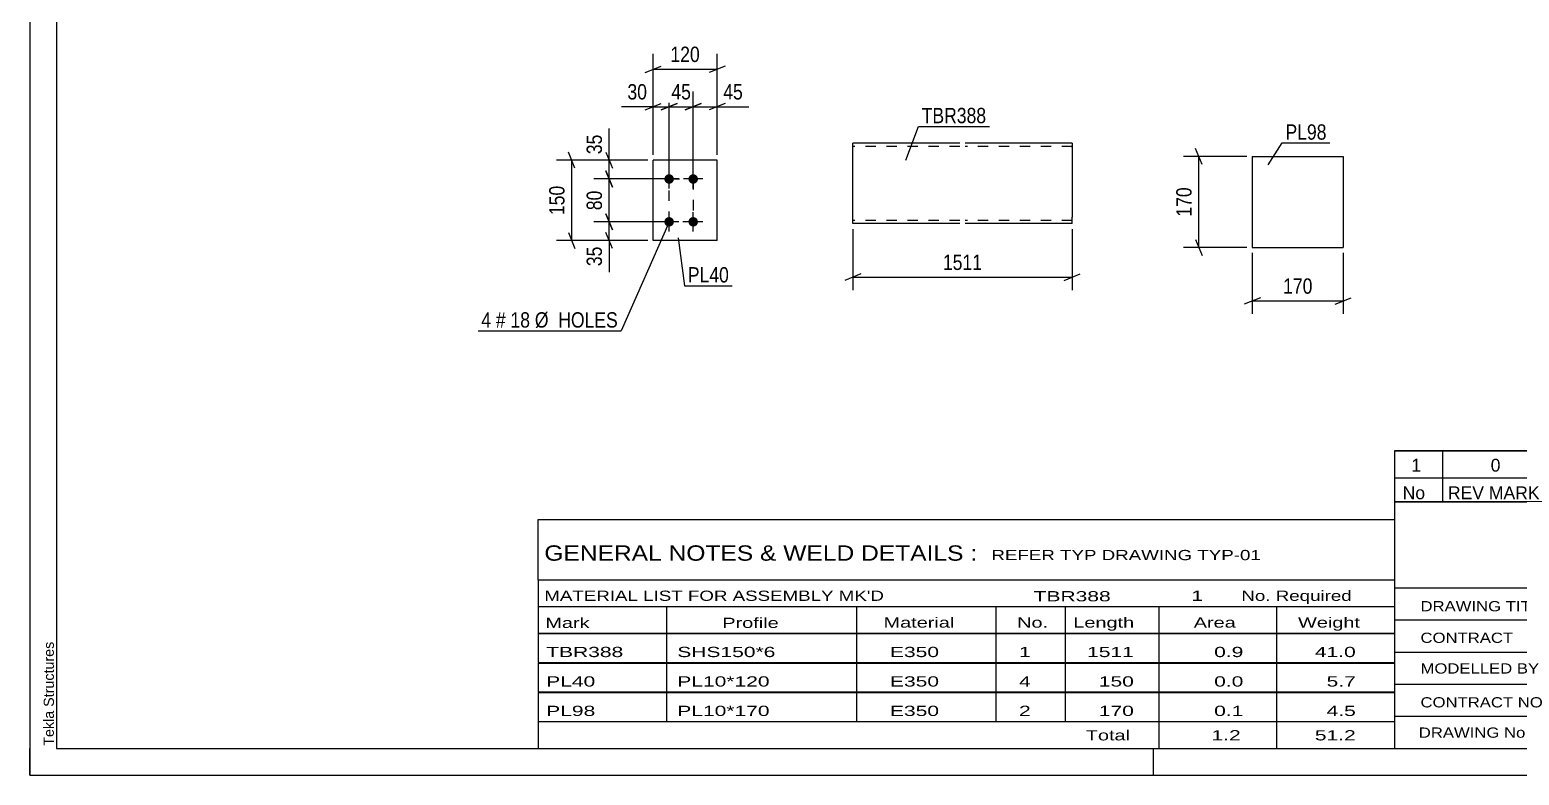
# Model space of a CAD drawing. Header units: millimetres. Extents: x 0 to 420, y 0 to 297.
# Drawn here: x 0 to 278.3, y 0 to 139.2 of the extents above; entities that cross this region are included whole.
import ezdxf

# ---------------------------------------------------------------- set-up
doc = ezdxf.new("R2010")
doc.units = ezdxf.units.MM
doc.linetypes.add('DXK_LINE_DOT2', pattern=[3.9198, 1.9599, -1.9599])
doc.styles.add('Arial', font='ARIAL.TTF', dxfattribs={"height": 0.2})
doc.styles.add('Arial Narrow', font='ARIALN.TTF', dxfattribs={"height": 0.2})

# ---------------------------------------------------------------- blocks, each defined once
blk = doc.blocks.new('Unknown-580569984-1163')
at = {"color": 5, "linetype": 'Continuous'}
for p, q in [((0, 297), (0, 0)), ((5, 292), (5, 5)), ((0, 0), (0, 5)), ((5, 5), (415, 5)), ((210, 0), (210, 5)), ((0, 0), (420, 0))]:
    blk.add_line(p, q, dxfattribs=at)
at = {"color": 174, "linetype": 'Continuous', "style": 'Arial'}
blk.add_text('Tekla Structures', height=1.9102, rotation=90, dxfattribs=at).set_placement((4.5, 5.5))
blk = doc.blocks.new('Bolt-580569984-1444 - 1410')
at = {"linetype": 'Continuous'}
for points in [[(119.47, 110.45, -1), (119.47, 112.25, -1)], [(123.97, 110.45, -1), (123.97, 112.25, -1)], [(119.47, 102.45, -1), (119.47, 104.25, -1)], [(123.97, 102.45, -1), (123.97, 104.25, -1)]]:
    blk.add_hatch(color=1, dxfattribs=at).paths.add_polyline_path(points)
at = {"color": 1, "linetype": 'Continuous'}
for p, q in [((121.27, 111.35), (117.67, 111.35)), ((119.47, 109.55), (119.47, 113.15)), ((125.77, 111.35), (122.17, 111.35)), ((123.97, 109.55), (123.97, 113.15)), ((121.27, 103.35), (117.67, 103.35)), ((119.47, 101.55), (119.47, 105.15)), ((125.77, 103.35), (122.17, 103.35)), ((123.97, 101.55), (123.97, 105.15))]:
    blk.add_line(p, q, dxfattribs=at)
blk = doc.blocks.new('Part-580569984-1459 - 1410')
at = {"color": 2, "linetype": 'Continuous'}
for p, q in [((128.47, 114.85), (116.47, 114.85)), ((116.47, 99.85), (116.47, 114.85)), ((128.47, 99.85), (128.47, 114.85)), ((128.47, 99.85), (116.47, 99.85))]:
    blk.add_line(p, q, dxfattribs=at)
blk = doc.blocks.new('Part-580569984-1390 - 1374')
at = {"color": 2, "linetype": 'Continuous'}
for p, q in [((228.45, 115.57), (228.45, 98.57)), ((228.45, 115.57), (245.45, 115.57)), ((245.45, 115.57), (245.45, 98.57)), ((228.45, 98.57), (245.45, 98.57))]:
    blk.add_line(p, q, dxfattribs=at)
blk = doc.blocks.new('Part-580569984-1273 - 1255')
at = {"color": 2, "linetype": 'Continuous'}
for p, q in [((173.8, 118.01), (153.8, 118.01)), ((153.8, 103.1), (153.8, 118.01)), ((194.8, 118.01), (174.8, 118.01)), ((194.8, 118.01), (194.8, 104.21)), ((153.8, 103.01), (153.8, 103.1)), ((173.8, 103.01), (153.8, 103.01)), ((194.8, 103.01), (174.8, 103.01)), ((194.8, 103.01), (194.8, 104.21))]:
    blk.add_line(p, q, dxfattribs=at)
at = {"color": 7, "linetype": 'DXK_LINE_DOT2'}
for p, q in [((173.8, 117.41), (153.8, 117.41)), ((194.8, 117.41), (174.8, 117.41)), ((194.8, 117.41), (194.8, 117.37)), ((194.8, 117.37), (194.8, 117.41)), ((194.8, 117.27), (194.8, 117.37)), ((194.8, 117.37), (194.8, 117.27)), ((153.8, 103.61), (153.8, 103.66)), ((173.8, 103.61), (153.8, 103.61)), ((194.8, 103.61), (174.8, 103.61)), ((194.8, 103.66), (194.8, 103.98)), ((194.8, 103.61), (194.8, 103.66))]:
    blk.add_line(p, q, dxfattribs=at)
blk = doc.blocks.new('Rectangle-580569984-1568 - 1410')
at = {"color": 1, "linetype": 'DXK_LINE_DOT2'}
blk.add_lwpolyline([(119.47, 111.35), (123.97, 111.35), (123.97, 103.35), (119.47, 103.35), (119.47, 111.35)], close=True, dxfattribs=at)
blk = doc.blocks.new('StraightDimension-580569984-1474 - 1410')
at = {"color": 7, "linetype": 'Continuous'}
for p, q in [((118.47, 111.35), (105.42, 111.35)), ((107.67, 112.85), (108.87, 109.85)), ((108.27, 103.35), (108.27, 111.35)), ((118.47, 103.35), (105.42, 103.35)), ((108.87, 101.85), (107.67, 104.85))]:
    blk.add_line(p, q, dxfattribs=at)
at = {"color": 0}
blk.add_wipeout([(107.52, 109.78), (103.32, 109.78), (103.32, 104.92), (107.52, 104.92)], dxfattribs=at)
at = {"color": 3, "style": 'Arial Narrow'}
blk.add_text('80', height=2.863, rotation=90.0002, dxfattribs=at).set_placement((106.92, 105.52))
blk = doc.blocks.new('StraightDimension-580569984-1484 - 1410')
at = {"color": 7, "linetype": 'Continuous'}
for p, q in [((118.47, 103.35), (105.42, 103.35)), ((107.67, 104.85), (108.87, 101.85)), ((108.27, 99.85), (108.27, 103.35)), ((108.87, 98.35), (107.67, 101.35)), ((115.47, 99.85), (105.42, 99.85))]:
    blk.add_line(p, q, dxfattribs=at)
at = {"color": 0}
blk.add_wipeout([(107.52, 99.33), (103.32, 99.33), (103.32, 94.47), (107.52, 94.47)], dxfattribs=at)
at = {"color": 7, "linetype": 'Continuous'}
blk.add_line((108.27, 99.85), (108.27, 93.95), dxfattribs=at)
blk.add_line((108.27, 99.85), (108.27, 93.95), dxfattribs=at)
at = {"color": 3, "style": 'Arial Narrow'}
blk.add_text('35', height=2.863, rotation=90.0002, dxfattribs=at).set_placement((106.92, 95.07))
blk = doc.blocks.new('StraightDimension-580569984-1461 - 1410')
at = {"color": 7, "linetype": 'Continuous'}
for p, q in [((115.47, 114.85), (105.42, 114.85)), ((107.67, 116.35), (108.87, 113.35)), ((108.27, 111.35), (108.27, 114.85)), ((118.47, 111.35), (105.42, 111.35)), ((108.87, 109.85), (107.67, 112.85))]:
    blk.add_line(p, q, dxfattribs=at)
at = {"color": 0}
blk.add_wipeout([(107.52, 120.23), (103.32, 120.23), (103.32, 115.38), (107.52, 115.38)], dxfattribs=at)
at = {"color": 7, "linetype": 'Continuous'}
blk.add_line((108.27, 114.85), (108.27, 120.76), dxfattribs=at)
blk.add_line((108.27, 114.85), (108.27, 120.76), dxfattribs=at)
at = {"color": 3, "style": 'Arial Narrow'}
blk.add_text('35', height=2.863, rotation=90.0002, dxfattribs=at).set_placement((106.92, 115.98))
blk = doc.blocks.new('StraightDimension-580569984-1498 - 1410')
at = {"color": 7, "linetype": 'Continuous'}
for p, q in [((115.47, 114.85), (98.42, 114.85)), ((101.87, 113.35), (100.67, 116.35)), ((101.27, 99.85), (101.27, 114.85)), ((100.67, 101.35), (101.87, 98.35)), ((115.47, 99.85), (98.42, 99.85))]:
    blk.add_line(p, q, dxfattribs=at)
at = {"color": 0}
blk.add_wipeout([(100.52, 110.69), (96.32, 110.69), (96.32, 104.01), (100.52, 104.01)], dxfattribs=at)
at = {"color": 3, "style": 'Arial Narrow'}
blk.add_text('150', height=2.863, rotation=90.0002, dxfattribs=at).set_placement((99.92, 104.61))
blk = doc.blocks.new('StraightDimension-580569984-1515 - 1410')
at = {"color": 7, "linetype": 'Continuous'}
for p, q in [((114.97, 124.25), (117.97, 125.45)), ((116.47, 115.85), (116.47, 127.7)), ((120.97, 125.45), (117.97, 124.25)), ((119.47, 112.35), (119.47, 127.7)), ((116.47, 124.85), (119.47, 124.85))]:
    blk.add_line(p, q, dxfattribs=at)
at = {"color": 0}
blk.add_wipeout([(115.94, 125.6), (115.94, 129.8), (111.08, 129.8), (111.08, 125.6)], dxfattribs=at)
at = {"color": 7, "linetype": 'Continuous'}
blk.add_line((116.47, 124.85), (110.56, 124.85), dxfattribs=at)
blk.add_line((116.47, 124.85), (110.56, 124.85), dxfattribs=at)
at = {"color": 3, "style": 'Arial Narrow'}
blk.add_text('30', height=2.863, dxfattribs=at).set_placement((111.68, 126.2))
blk = doc.blocks.new('StraightDimension-580569984-1528 - 1410')
at = {"color": 7, "linetype": 'Continuous'}
for p, q in [((117.97, 124.25), (120.97, 125.45)), ((119.47, 112.35), (119.47, 127.7)), ((125.47, 125.45), (122.47, 124.25)), ((123.97, 112.35), (123.97, 127.7)), ((119.47, 124.85), (123.97, 124.85))]:
    blk.add_line(p, q, dxfattribs=at)
at = {"color": 0}
blk.add_wipeout([(124.14, 125.6), (124.14, 129.8), (119.29, 129.8), (119.29, 125.6)], dxfattribs=at)
at = {"color": 3, "style": 'Arial Narrow'}
blk.add_text('45', height=2.863, dxfattribs=at).set_placement((119.89, 126.2))
blk = doc.blocks.new('StraightDimension-580569984-1538 - 1410')
at = {"color": 7, "linetype": 'Continuous'}
for p, q in [((122.47, 124.25), (125.47, 125.45)), ((123.97, 112.35), (123.97, 127.7)), ((129.97, 125.45), (126.97, 124.25)), ((128.47, 115.85), (128.47, 127.7)), ((123.97, 124.85), (128.47, 124.85))]:
    blk.add_line(p, q, dxfattribs=at)
at = {"color": 0}
blk.add_wipeout([(133.85, 125.6), (133.85, 129.8), (128.99, 129.8), (128.99, 125.6)], dxfattribs=at)
at = {"color": 7, "linetype": 'Continuous'}
blk.add_line((128.47, 124.85), (134.37, 124.85), dxfattribs=at)
blk.add_line((128.47, 124.85), (134.37, 124.85), dxfattribs=at)
at = {"color": 3, "style": 'Arial Narrow'}
blk.add_text('45', height=2.863, dxfattribs=at).set_placement((129.59, 126.2))
blk = doc.blocks.new('StraightDimension-580569984-1552 - 1410')
at = {"color": 7, "linetype": 'Continuous'}
for p, q in [((116.47, 115.85), (116.47, 134.7)), ((128.47, 115.85), (128.47, 134.7)), ((114.97, 131.25), (117.97, 132.45)), ((116.47, 131.85), (128.47, 131.85)), ((129.97, 132.45), (126.97, 131.25))]:
    blk.add_line(p, q, dxfattribs=at)
at = {"color": 0}
blk.add_wipeout([(125.81, 132.6), (125.81, 136.8), (119.12, 136.8), (119.12, 132.6)], dxfattribs=at)
at = {"color": 3, "style": 'Arial Narrow'}
blk.add_text('120', height=2.863, dxfattribs=at).set_placement((119.72, 133.2))
blk = doc.blocks.new('StraightDimension-580569984-1392 - 1374')
at = {"color": 7, "linetype": 'Continuous'}
for p, q in [((228.45, 97.57), (228.45, 86.17)), ((245.45, 97.57), (245.45, 86.17)), ((229.95, 89.17), (226.95, 87.97)), ((243.95, 87.97), (246.95, 89.17)), ((228.45, 88.57), (245.45, 88.57))]:
    blk.add_line(p, q, dxfattribs=at)
at = {"color": 0}
blk.add_wipeout([(240.29, 89.32), (240.29, 93.52), (233.61, 93.52), (233.61, 89.32)], dxfattribs=at)
at = {"color": 3, "style": 'Arial Narrow'}
blk.add_text('170', height=2.863, dxfattribs=at).set_placement((234.21, 89.92))
blk = doc.blocks.new('StraightDimension-580569984-1397 - 1374')
at = {"color": 7, "linetype": 'Continuous'}
for p, q in [((219.05, 114.07), (217.85, 117.07)), ((227.45, 115.57), (215.6, 115.57)), ((218.45, 98.57), (218.45, 115.57)), ((227.45, 98.57), (215.6, 98.57)), ((217.85, 100.07), (219.05, 97.07))]:
    blk.add_line(p, q, dxfattribs=at)
at = {"color": 0}
blk.add_wipeout([(217.7, 110.41), (213.5, 110.41), (213.5, 103.72), (217.7, 103.72)], dxfattribs=at)
at = {"color": 3, "style": 'Arial Narrow'}
blk.add_text('170', height=2.863, rotation=90.0002, dxfattribs=at).set_placement((217.1, 104.32))
blk = doc.blocks.new('StraightDimension-580569984-1353 - 1255')
at = {"color": 7, "linetype": 'Continuous'}
for p, q in [((153.8, 102.01), (153.8, 90.61)), ((194.8, 102.01), (194.8, 90.61)), ((155.3, 93.61), (152.3, 92.41)), ((153.8, 93.01), (194.8, 93.01)), ((193.3, 92.41), (196.3, 93.61))]:
    blk.add_line(p, q, dxfattribs=at)
at = {"color": 0}
blk.add_wipeout([(178.56, 93.76), (178.56, 97.96), (170.04, 97.96), (170.04, 93.76)], dxfattribs=at)
at = {"color": 3, "style": 'Arial Narrow'}
blk.add_text('1511', height=2.863, dxfattribs=at).set_placement((170.64, 94.36))
blk = doc.blocks.new('Unknown-580569984-4331')
at = {"color": 7, "linetype": 'Continuous'}
for p, q in [((255, 51.05), (255, 5)), ((255, 51.05), (415, 51.05)), ((415, 51), (415, 5)), ((255, 35), (415, 35)), ((295.14, 35), (295.14, 5)), ((255, 29), (415, 29)), ((397, 5.05), (397, 29.05)), ((255, 23), (415, 23)), ((339.14, 23), (339.14, 5)), ((255, 17), (415, 17)), ((255, 11), (397, 11)), ((255, 5), (415, 5))]:
    blk.add_line(p, q, dxfattribs=at)
at = {"color": 7, "style": 'Arial Narrow'}
for s, height, width, p in [('DRAWING TITLE', 1.9089, 1.425378, (259.88, 30.61)), ('TC-BRACE', 1.909, 1.425378, (296.81, 30.59)), ('CONTRACT', 1.909, 1.425378, (259.88, 24.71)), ('TERMINAL BUILDING', 1.9089, 1.425378, (297.06, 25.07)), ('MODELLED BY', 1.9089, 1.425378, (259.88, 18.98)), ('GSK', 1.909, 1.425378, (296.88, 19.04)), ('ISSUED', 1.909, 1.425378, (339.94, 18.64)), ('17.03.2026', 1.909, 1.425378, (356.69, 18.52)), ('CONTRACT NO', 1.9089, 1.425378, (259.88, 12.66)), ('AN-C-1376', 1.909, 1.425378, (297.23, 12.78)), ('SCALE', 1.909, 1.425378, (339.94, 12.65)), ('A1', 6.204, 1.25, (401.24, 7.2)), ('DRAWING No', 1.909, 1.425378, (259.56, 7)), ('[TBR.388]', 1.909, 1.425378, (297.46, 6.99)), ('1', 3.34, 1.5, (376.91, 5.68)), ('REVISION No.', 1.9089, 1.425378, (339.94, 5.77))]:
    blk.add_text(s, height=height, dxfattribs=dict(at, width=width)).set_placement(p)
at = {"color": 7, "linetype": 'Continuous', "style": 'Arial Narrow'}
for s, height, width, p in [('PH #', 2.1, 1.42538, (402.4, 24.55)), ('101', 2.1, 1.42538, (403.41, 18.55)), ('NTS', 1.909, 1.425378, (357, 13.05))]:
    blk.add_text(s, height=height, dxfattribs=dict(at, width=width)).set_placement(p)
blk = doc.blocks.new('Unknown-580569984-4332')
at = {"color": 7, "linetype": 'Continuous'}
for p, q in [((255, 60.55), (415, 60.55)), ((415, 60.55), (255, 60.55)), ((255, 60.55), (255, 55.55)), ((264, 60.55), (264, 55.55)), ((288, 60.55), (288, 55.55)), ((385, 60.55), (385, 55.55)), ((415, 60.55), (415, 55.55)), ((255, 55.55), (415, 55.55)), ((255, 55.55), (255, 51.05)), ((255, 55.55), (415, 55.55)), ((264, 55.55), (264, 51.05)), ((288, 55.55), (288, 51.05)), ((385, 55.55), (385, 51.05)), ((415, 55.55), (415, 51.05)), ((415, 51.05), (255, 51.05))]:
    blk.add_line(p, q, dxfattribs=at)
at = {"color": 7, "linetype": 'Continuous', "style": 'Arial Narrow'}
for s, height, width, p in [('1', 2.39, 1.196471, (258.16, 56.7)), ('0', 2.39, 1.196471, (273, 56.7)), ('ISSUED FOR CONSTRUCTION', 2.3861, 1.196471, (290, 56.7)), ('17.03.2026', 2.386, 1.196471, (391, 56.7)), ('No', 2.386, 1.2, (256.54, 51.55)), ('REV MARK', 2.386, 1.2, (265, 51.55)), ('REVISION DESCRIPTION', 2.3861, 1.2, (290, 51.55)), ('REV. DATE', 2.386, 1.2, (390.28, 51.55))]:
    blk.add_text(s, height=height, dxfattribs=dict(at, width=width)).set_placement(p)
blk = doc.blocks.new('Unknown-580569984-4333')
at = {"color": 7, "linetype": 'Continuous'}
for p, q in [((95, 47.75), (255, 47.75)), ((95, 36.5), (95, 47.75)), ((255, 47.75), (255, 36.5)), ((95, 36.5), (255, 36.5)), ((95, 36.5), (95, 31.5)), ((255, 36.5), (255, 31.5)), ((95, 31.5), (255, 31.5)), ((95, 31.5), (95, 26.5)), ((119, 31.5), (119, 26.5)), ((154.5, 31.5), (154.5, 26.5)), ((180.5, 31.5), (180.5, 26.5)), ((193.5, 31.5), (193.5, 26.5)), ((211, 31.5), (211, 26.5)), ((233, 31.5), (233, 26.5)), ((255, 31.5), (255, 26.5)), ((95, 26.5), (255, 26.5)), ((95, 26.45), (95, 21.05)), ((95, 26.45), (255, 26.45)), ((119, 26.5), (119, 21)), ((154.5, 26.5), (154.5, 21)), ((180.5, 26.5), (180.5, 21)), ((193.5, 26.5), (193.5, 21)), ((211, 26.5), (211, 21)), ((233, 26.5), (233, 21)), ((255, 26.45), (255, 21.05)), ((95, 21.05), (255, 21.05)), ((95, 20.95), (95, 15.55)), ((95, 20.95), (255, 20.95)), ((119, 21), (119, 15.5)), ((154.5, 21), (154.5, 15.5)), ((180.5, 21), (180.5, 15.5)), ((193.5, 21), (193.5, 15.5)), ((211, 21), (211, 15.5)), ((233, 21), (233, 15.5)), ((255, 20.95), (255, 15.55)), ((95, 15.55), (255, 15.55)), ((95, 15.45), (95, 10.05)), ((95, 15.45), (255, 15.45)), ((119, 15.5), (119, 10)), ((154.5, 15.5), (154.5, 10)), ((180.5, 15.5), (180.5, 10)), ((193.5, 15.5), (193.5, 10)), ((211, 15.5), (211, 10)), ((233, 15.5), (233, 10)), ((255, 15.45), (255, 10.05)), ((95, 10.05), (255, 10.05)), ((95, 10), (255, 10)), ((95, 10), (95, 5)), ((211, 10), (211, 5)), ((233, 10), (233, 5)), ((255, 10), (255, 5)), ((95, 5), (255, 5))]:
    blk.add_line(p, q, dxfattribs=at)
at = {"color": 7, "style": 'Arial Narrow'}
for s, height, width, p in [('GENERAL NOTES & WELD DETAILS :', 2.8633, 1.4, (96.15, 40.06)), ('REFER TYP DRAWING TYP-01', 1.9089, 1.6, (179.7, 40.16)), ("MATERIAL LIST FOR ASSEMBLY MK'D", 1.9089, 1.6, (96.15, 32.56)), ('TBR388', 1.909, 1.794707, (187.59, 32.47)), ('1', 1.91, 1.794707, (217.08, 32.56)), ('No. Required', 1.9089, 1.6, (226.41, 32.56)), ('Mark', 1.909, 1.7, (96.34, 27.5)), ('Profile', 1.909, 1.7, (129.41, 27.5)), ('Material', 1.909, 1.7, (159.54, 27.56)), ('No.', 1.909, 1.7, (184.5, 27.56)), ('Length', 1.909, 1.7, (195, 27.56)), ('Area', 1.909, 1.7, (217.5, 27.56)), ('Weight', 1.909, 1.7, (237, 27.56))]:
    blk.add_text(s, height=height, dxfattribs=dict(at, width=width)).set_placement(p)
at = {"color": 7, "linetype": 'Continuous', "style": 'Arial Narrow'}
for s, height, width, p in [('TBR388', 1.909, 1.794707, (96.5, 22.06)), ('SHS150*6', 1.909, 1.794707, (121, 22.06)), ('E350', 1.909, 1.794707, (160.74, 22.06)), ('1', 1.91, 1.794707, (184.86, 22.06)), ('1511', 1.909, 1.794707, (197.58, 22.06)), ('0.9', 1.909, 1.794707, (221.32, 22.06)), ('41.0', 1.909, 1.794707, (240.14, 22.06)), ('PL40', 1.909, 1.794707, (96.5, 16.56)), ('PL10*120', 1.909, 1.794707, (121, 16.56)), ('E350', 1.909, 1.794707, (160.74, 16.56)), ('4', 1.91, 1.794707, (184.86, 16.56)), ('150', 1.909, 1.794707, (199.77, 16.56)), ('0.0', 1.909, 1.794707, (221.32, 16.56)), ('5.7', 1.909, 1.794707, (242.33, 16.56)), ('PL98', 1.909, 1.794707, (96.5, 11.06)), ('PL10*170', 1.909, 1.794707, (121, 11.06)), ('E350', 1.909, 1.794707, (160.74, 11.06)), ('2', 1.91, 1.794707, (184.86, 11.06)), ('170', 1.909, 1.794707, (199.77, 11.06)), ('0.1', 1.909, 1.794707, (221.32, 11.06)), ('4.5', 1.909, 1.794707, (242.33, 11.06)), ('Total', 1.909, 1.7, (197.33, 6.5)), ('1.2', 1.909, 1.794707, (220.83, 6.5)), ('51.2', 1.909, 1.794707, (240.14, 6.5))]:
    blk.add_text(s, height=height, dxfattribs=dict(at, width=width)).set_placement(p)
blk = doc.blocks.new('Mark-580569984-1440 - 1410')
at = {"color": 0}
blk.add_wipeout([(86.2, 83.6), (86.2, 86.6), (84.37, 86.6), (84.37, 83.6)], dxfattribs=at)
blk.add_wipeout([(86.2, 83.6), (86.2, 86.6), (84.37, 86.6), (84.37, 83.6)], dxfattribs=at)
blk.add_wipeout([(88.92, 83.6), (88.92, 86.6), (87.1, 86.6), (87.1, 83.6)], dxfattribs=at)
blk.add_wipeout([(88.92, 83.6), (88.92, 86.6), (87.1, 86.6), (87.1, 83.6)], dxfattribs=at)
at = {"color": 3, "style": 'Arial Narrow'}
blk.add_text('4', height=2.86, dxfattribs=at).set_placement((84.37, 83.6))
at = {"color": 0}
blk.add_wipeout([(93.48, 83.6), (93.48, 86.6), (89.82, 86.6), (89.82, 83.6)], dxfattribs=at)
blk.add_wipeout([(93.48, 83.6), (93.48, 86.6), (89.82, 86.6), (89.82, 83.6)], dxfattribs=at)
at = {"color": 3, "style": 'Arial Narrow'}
blk.add_text('#', height=2.86, dxfattribs=at).set_placement((87.1, 83.6))
at = {"color": 0}
blk.add_wipeout([(109.91, 83.6), (109.91, 86.6), (94.38, 86.6), (94.38, 83.6)], dxfattribs=at)
blk.add_wipeout([(109.91, 83.6), (109.91, 86.6), (94.38, 86.6), (94.38, 83.6)], dxfattribs=at)
at = {"color": 7, "linetype": 'Continuous'}
for p in [(119.39, 103.18), (83.77, 83)]:
    blk.add_line(p, (110.51, 83), dxfattribs=at)
at = {"color": 3, "style": 'Arial Narrow'}
for s, p in [('18', (89.82, 83.6)), ('Ø  HOLES', (94.38, 83.6))]:
    blk.add_text(s, height=2.863, dxfattribs=at).set_placement(p)
blk = doc.blocks.new('Mark-580569984-1455 - 1410')
at = {"color": 0}
blk.add_wipeout([(130.64, 92.02), (130.64, 95.02), (122.97, 95.02), (122.97, 92.02)], dxfattribs=at)
blk.add_wipeout([(130.64, 92.02), (130.64, 95.02), (122.97, 95.02), (122.97, 92.02)], dxfattribs=at)
at = {"color": 30, "linetype": 'Continuous'}
for p, q in [((121.18, 100.38), (122.37, 91.42)), ((122.37, 91.42), (131.24, 91.42))]:
    blk.add_line(p, q, dxfattribs=at)
at = {"color": 3, "style": 'Arial Narrow'}
blk.add_text('PL40', height=2.863, dxfattribs=at).set_placement((122.97, 92.02))
blk = doc.blocks.new('Mark-580569984-1386 - 1374')
at = {"color": 0}
blk.add_wipeout([(242.33, 118.69), (242.33, 121.69), (234.65, 121.69), (234.65, 118.69)], dxfattribs=at)
blk.add_wipeout([(242.33, 118.69), (242.33, 121.69), (234.65, 121.69), (234.65, 118.69)], dxfattribs=at)
at = {"color": 30, "linetype": 'Continuous'}
for p, q in [((231.41, 114), (234.05, 118.09)), ((234.05, 118.09), (242.93, 118.09))]:
    blk.add_line(p, q, dxfattribs=at)
at = {"color": 3, "style": 'Arial Narrow'}
blk.add_text('PL98', height=2.863, dxfattribs=at).set_placement((234.65, 118.69))
blk = doc.blocks.new('Mark-580569984-1268 - 1255')
at = {"color": 0}
blk.add_wipeout([(178.72, 121.77), (178.72, 124.77), (166.67, 124.77), (166.67, 121.77)], dxfattribs=at)
blk.add_wipeout([(178.72, 121.77), (178.72, 124.77), (166.67, 124.77), (166.67, 121.77)], dxfattribs=at)
at = {"color": 30, "linetype": 'Continuous'}
for p, q in [((163.71, 114.86), (166.07, 121.17)), ((166.07, 121.17), (179.32, 121.17))]:
    blk.add_line(p, q, dxfattribs=at)
at = {"color": 3, "style": 'Arial Narrow'}
blk.add_text('TBR388', height=2.863, dxfattribs=at).set_placement((166.67, 121.77))

msp = doc.modelspace()

# ---------------------------------------------------------------- block references
for name in ['Unknown-580569984-1163', 'Part-580569984-1273 - 1255', 'Part-580569984-1459 - 1410', 'Part-580569984-1390 - 1374', 'Bolt-580569984-1444 - 1410', 'Rectangle-580569984-1568 - 1410', 'Unknown-580569984-4332', 'Unknown-580569984-4331', 'Unknown-580569984-4333']:
    msp.add_blockref(name, (0, 0))

# ---------------------------------------------------------------- next in the draw order: block references
for name in ['Mark-580569984-1268 - 1255', 'Mark-580569984-1386 - 1374', 'StraightDimension-580569984-1474 - 1410', 'Mark-580569984-1455 - 1410', 'StraightDimension-580569984-1353 - 1255', 'StraightDimension-580569984-1392 - 1374']:
    msp.add_blockref(name, (0, 0))

# ---------------------------------------------------------------- next in the draw order: block references
for name in ['StraightDimension-580569984-1461 - 1410', 'StraightDimension-580569984-1397 - 1374', 'StraightDimension-580569984-1484 - 1410']:
    msp.add_blockref(name, (0, 0))

# ---------------------------------------------------------------- next in the draw order: block references
msp.add_blockref('StraightDimension-580569984-1498 - 1410', (0, 0))

# ---------------------------------------------------------------- next in the draw order: block references
for name in ['StraightDimension-580569984-1515 - 1410', 'Mark-580569984-1440 - 1410']:
    msp.add_blockref(name, (0, 0))

# ---------------------------------------------------------------- next in the draw order: block references
msp.add_blockref('StraightDimension-580569984-1528 - 1410', (0, 0))

# ---------------------------------------------------------------- next in the draw order: block references
msp.add_blockref('StraightDimension-580569984-1538 - 1410', (0, 0))

# ---------------------------------------------------------------- next in the draw order: block references
msp.add_blockref('StraightDimension-580569984-1552 - 1410', (0, 0))

doc.saveas('drawing.dxf')
